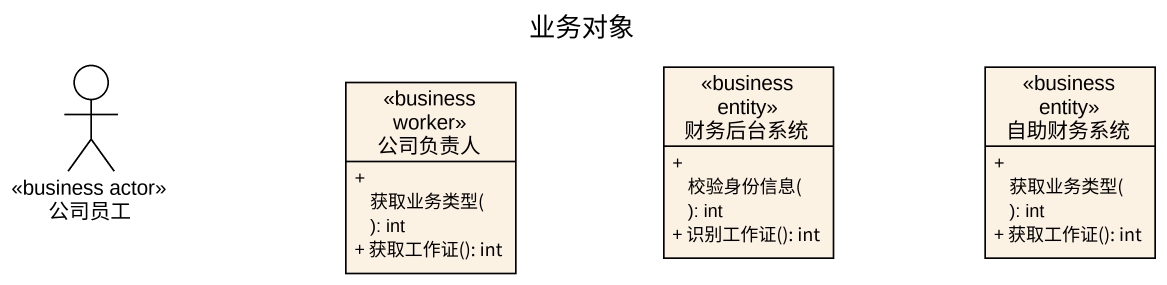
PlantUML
@startuml
title 业务对象
allowmixing
hide circle
hide empty members
skinparam classAttributeIconSize 0
actor 公司员工 <<business actor>>
class 公司负责人 <<business worker>> {
  + 获取业务类型(): int
  + 获取工作证(): int
}
class 财务后台系统 <<business entity>> {
  + 校验身份信息(): int
  + 识别工作证(): int
}
class 自助财务系统 <<business entity>> {
  + 获取业务类型(): int
  + 获取工作证(): int
}
@enduml
